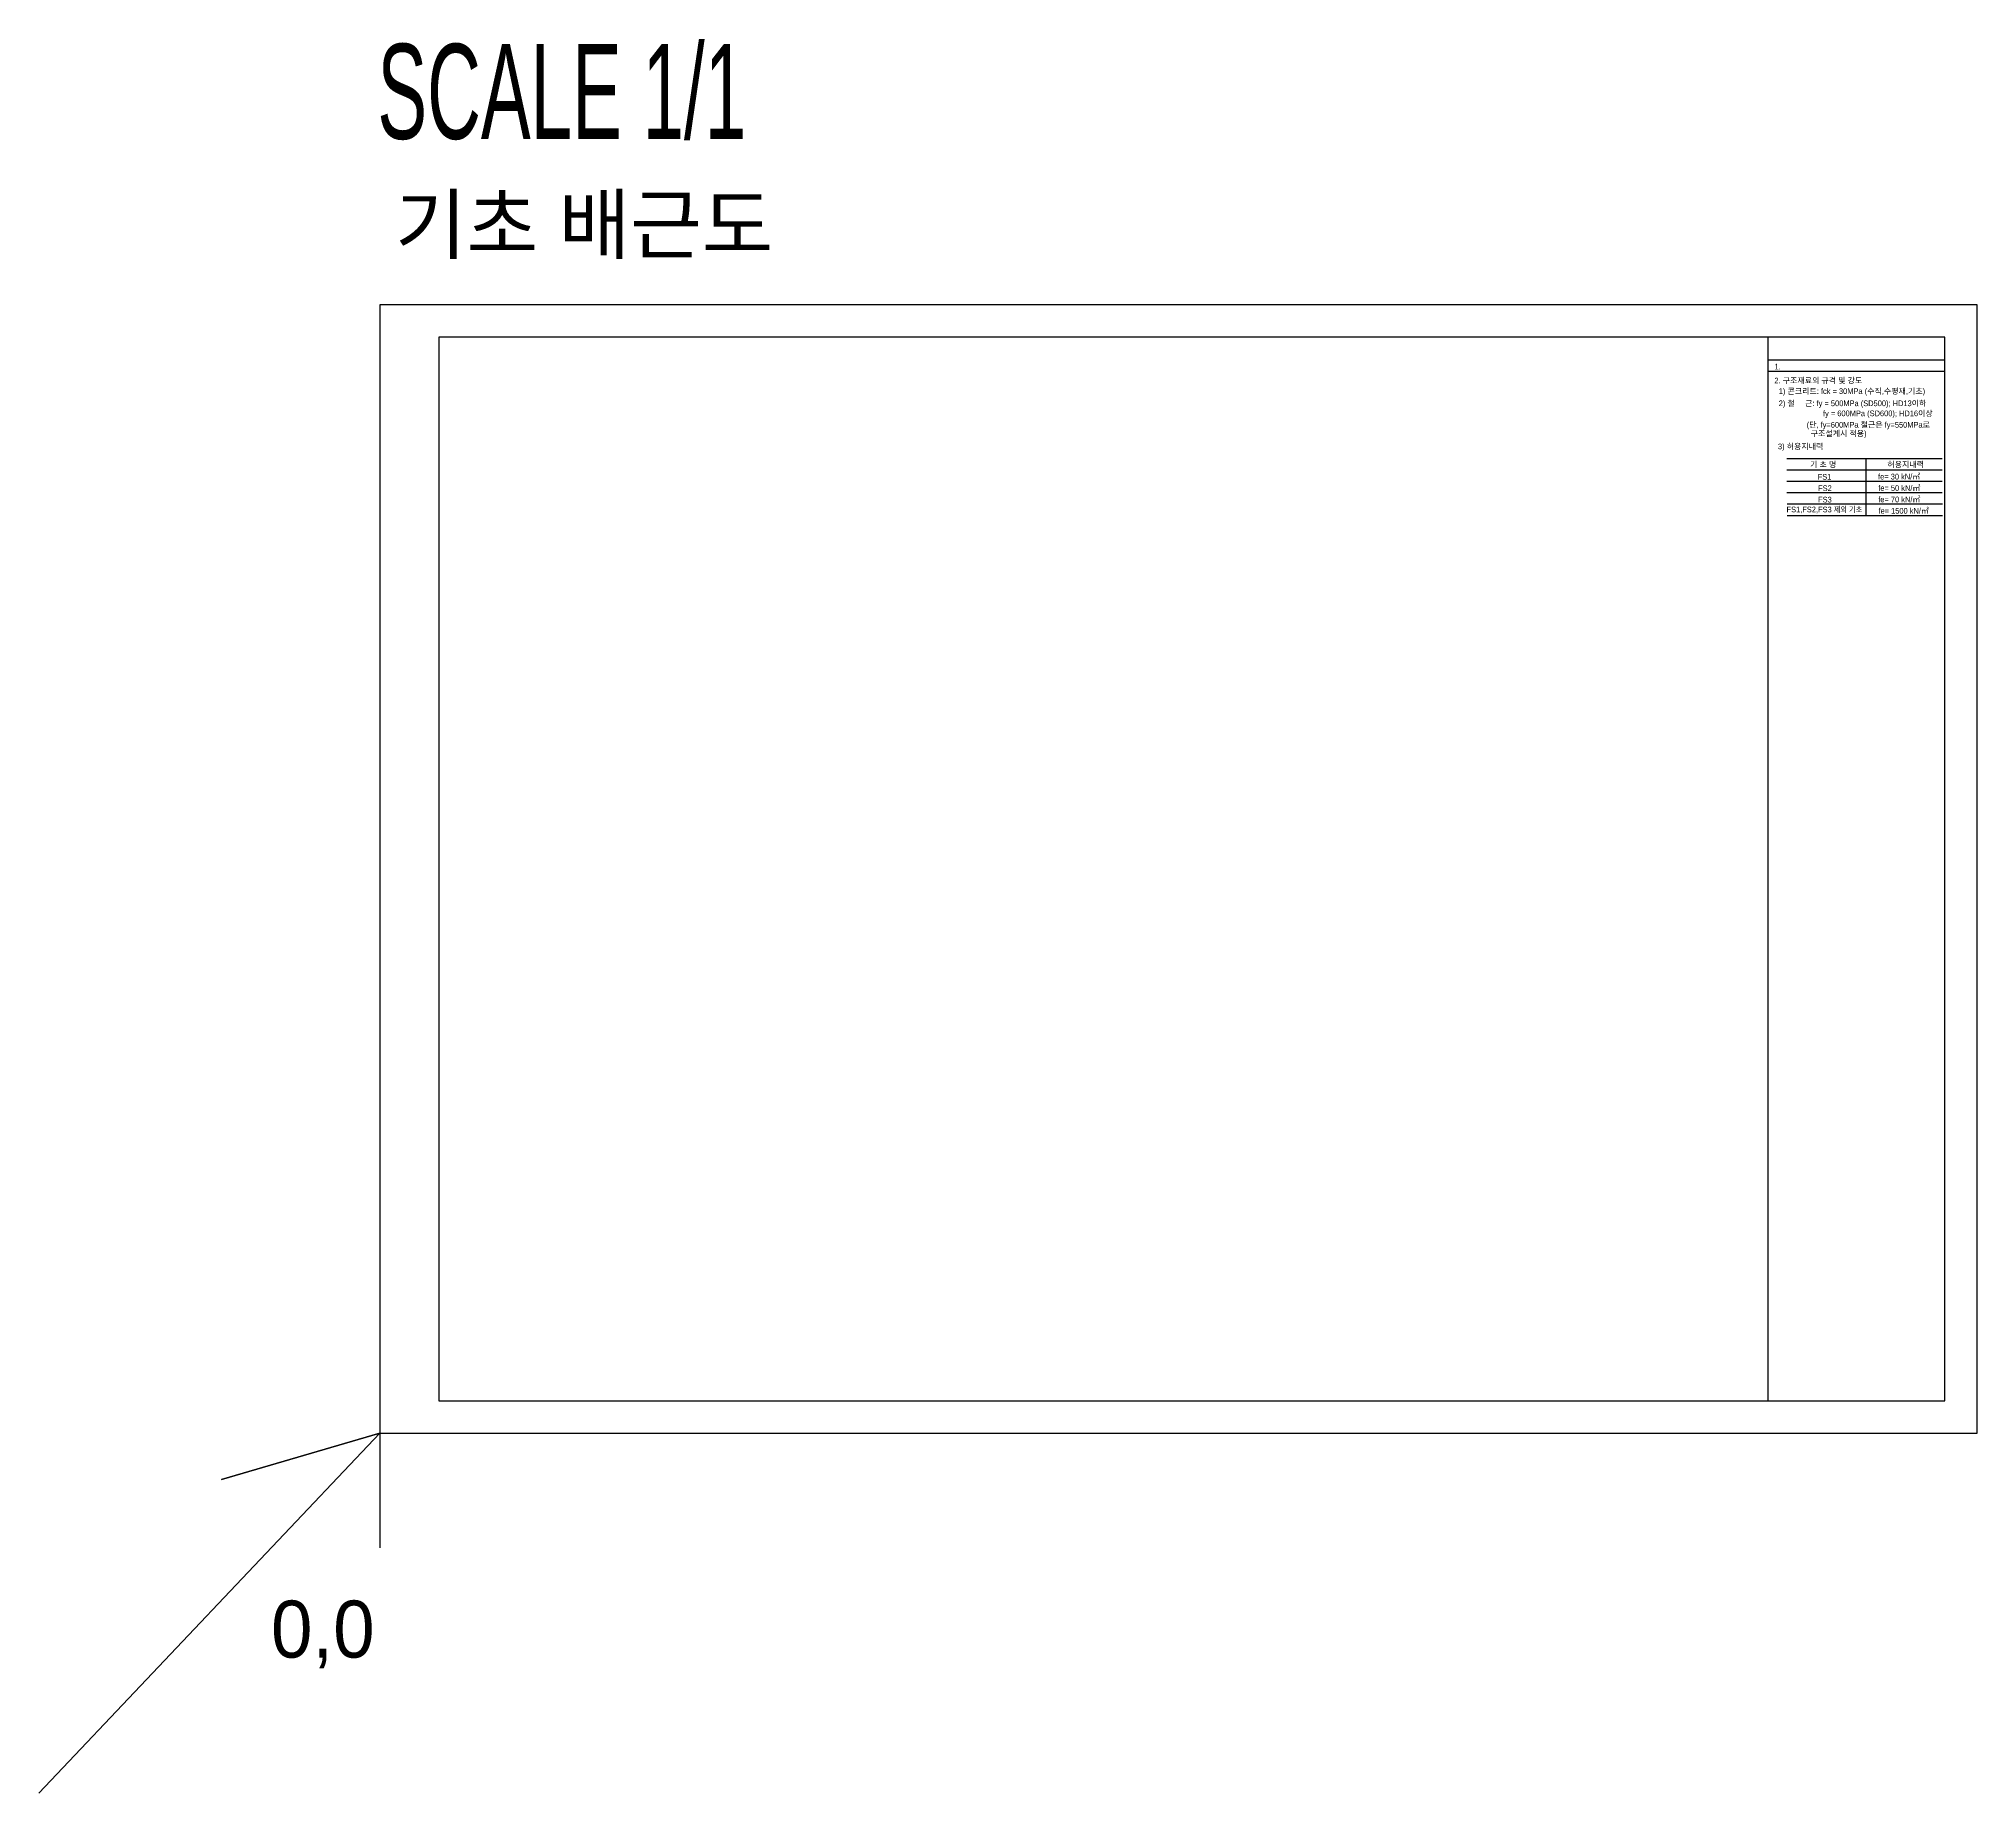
# Model space of a CAD drawing. Header units: millimetres. Extents: x -180 to 841, y -190 to 734.
import ezdxf
from ezdxf.enums import TextEntityAlignment as Align

# ---------------------------------------------------------------- set-up
doc = ezdxf.new("R2010")
doc.units = ezdxf.units.MM
for name, color, linetype in [('-WALL NO', 7, 'CONTINUOUS'), ('A-SYM', 7, 'CONTINUOUS'), ('A-TEXT-NOTE', 7, 'CONTINUOUS'), ('S-TEXT-NOTE', 7, 'CONTINUOUS')]:
    doc.layers.add(name, color=color, linetype=linetype)
doc.layers.add('NOPLOT', color=193, linetype='CONTINUOUS', plot=False)
doc.styles.add('Gtx', font='')
doc.styles.get('Gtx').set_extended_font_data('Dotum')

msp = doc.modelspace()

# ---------------------------------------------------------------- linework, layer by layer
at = {"layer": '-WALL NO', "ltscale": 0.03}
for points in [[(740.8, 513.1), (822.6, 513.1)], [(740.8, 513.1), (822.6, 513.1)], [(740.8, 507.1), (822.6, 507.1)], [(740.8, 501.1), (822.6, 501.1)], [(740.8, 495.1), (822.6, 495.1)], [(740.9, 489.1), (822.7, 489.1)], [(740.9, 483.1), (822.7, 483.1)]]:
    msp.add_lwpolyline(points, dxfattribs=at)
at = {"layer": 'NOPLOT'}
for p, q in [((731, 565), (824, 565)), ((731, 559), (824, 559))]:
    msp.add_line(p, q, dxfattribs=at)
for points in [[(0, 0), (841, 0), (841, 594), (0, 594)], [(31, 17), (824, 17), (824, 577), (31, 577)], [(31, 17), (731, 17), (731, 577), (31, 577)]]:
    msp.add_lwpolyline(points, close=True, dxfattribs=at)
msp.add_lwpolyline([(-179.6, -189.6), (0, 0), (-83.3, -24.5), (0, 0), (0, -60.4)], dxfattribs=at)
at = {"layer": 'S-TEXT-NOTE'}
msp.add_line((782.4, 513.1), (782.4, 483.1), dxfattribs=at)

# ---------------------------------------------------------------- texts
at = {"layer": 'A-SYM', "color": 2, "style": 'Gtx'}
msp.add_text('기초 배근도', height=30, dxfattribs=at).set_placement((8, 621.3))
at = {"layer": 'A-TEXT-NOTE', "color": 3, "style": 'Gtx', "width": 0.6}
msp.add_text('SCALE 1/1', height=50, dxfattribs=at).set_placement((-1.3, 706.3), align=Align.MIDDLE_LEFT)
at = {"layer": 'NOPLOT', "style": 'Gtx'}
msp.add_text('0,0', height=30, dxfattribs=at).set_placement((-57.3, -118.2))
at = {"layer": 'S-TEXT-NOTE', "style": 'Gtx'}
for s, p in [('1. ', (734.3, 559)), ('2. 구조재료의 규격 및 강도', (734.2, 551.7)), ('2) 철     근: fy = 500MPa (SD500); HD13이하 ', (736.5, 539.7)), ('1) 콘크리트: fck = 30MPa (수직,수평재,기초)', (736.5, 546.1)), ('(단, fy=600MPa 철근은 fy=550MPa로 ', (751.2, 528.4)), ('fy = 600MPa (SD600); HD16이상', (759.8, 534.4)), ('3) 허용지내력', (736.1, 517)), ('구조설계시 적용)', (753.3, 523.8))]:
    msp.add_text(s, height=3, dxfattribs=at).set_placement(p, align=Align.BOTTOM_LEFT)
for s, p in [('기 초 명', (753, 508.4)), ('허용지내력', (793.7, 508.4)), ('FS1', (757, 501.9)), ('fe= 30 kN/㎡', (788.8, 502)), ('FS2', (757.2, 495.9)), ('FS3', (757.2, 489.9)), ('fe= 50 kN/㎡', (788.9, 496)), ('fe= 70 kN/㎡', (788.9, 490)), ('fe= 1500 kN/㎡', (789, 484))]:
    msp.add_text(s, height=3, dxfattribs=at).set_placement(p)
at = {"layer": 'S-TEXT-NOTE', "style": 'Gtx', "width": 0.9}
msp.add_text('FS1,FS2,FS3 제외 기초', height=3, dxfattribs=at).set_placement((740.6, 484.7))

doc.saveas('drawing.dxf')
